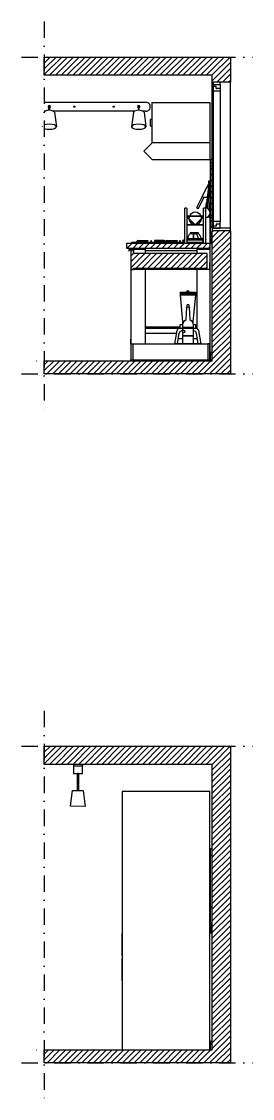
# Model space of a CAD drawing. Header units: millimetres. Extents: x 15064 to 17168, y 16262 to 17454.
# Drawn here: x 15981 to 16159, y 16620 to 17454 of the extents above; entities that cross this region are included whole.
import ezdxf

# ---------------------------------------------------------------- set-up
doc = ezdxf.new("R2010")
doc.units = ezdxf.units.MM
doc.linetypes.add('TRATTOPUNTO', pattern=[25.4, 12.7, -6.35, 0, -6.35])
for name, color, linetype in [('ACCESSORI - furniture', 81, 'Continuous'), ('finestre', 14, 'Continuous'), ('muri', 30, 'Continuous'), ('muri non sezionati', 31, 'Continuous'), ('piastrelle', 11, 'Continuous'), ('Prese', 4, 'Continuous'), ('sezioni', 235, 'Continuous')]:
    doc.layers.add(name, color=color, linetype=linetype)
pattern_1 = [(45, (558.218, 186.534), (-2.24506403, 2.24506403), [])]
pattern_2 = [(45, (-1140.695, 533.2703), (-2.24506403, 2.24506403), [])]

msp = doc.modelspace()

# ---------------------------------------------------------------- hatches: boundary and pattern name
h = msp.add_hatch()
h.set_pattern_fill('ANSI31', color=256)
h.set_pattern_definition(pattern_2)
h.paths.add_polyline_path([(16061.99, 17282.02), (16061.99, 17278.52), (16126.29, 17278.52), (16126.29, 17282.02)])
h = msp.add_hatch()
h.set_pattern_fill('ANSI31', color=256)
h.set_pattern_definition(pattern_2)
h.paths.add_polyline_path([(16124.29, 17274.22), (16067.29, 17274.22), (16067.29, 17277.22), (16065.29, 17277.22), (16065.29, 17262.02), (16067.29, 17262.02), (16067.29, 17263.02), (16124.29, 17263.02)])
at = {"layer": 'muri'}
h = msp.add_hatch(dxfattribs=at)
h.set_pattern_fill('ANSI31', color=256)
h.paths.add_polyline_path([(16142.29, 17426.26), (15998.29, 17426.26), (15998.29, 17412.26), (16128.29, 17412.26), (16128.29, 17406.92), (16142.29, 17406.92)])
h = msp.add_hatch(dxfattribs=at)
h.set_pattern_fill('ANSI31', color=256)
h.paths.add_polyline_path([(16142.29, 17291.92), (16128.29, 17291.92), (16128.29, 17191.26), (15998.29, 17191.26), (15998.29, 17181.26), (16142.29, 17181.26)])
h = msp.add_hatch(dxfattribs=at)
h.set_pattern_fill('ANSI31', color=256)
h.set_pattern_definition(pattern_1)
h.paths.add_polyline_path([(15998.29, 16657.99), (15998.29, 16647.99), (16142.29, 16647.99), (16142.29, 16892.99), (15998.29, 16892.99), (15998.29, 16878.99), (16128.29, 16878.99), (16128.29, 16657.99)])
at = {"layer": 'piastrelle'}
h = msp.add_hatch(dxfattribs=at)
h.set_pattern_fill('ANSI31', color=256)
h.paths.add_polyline_path([(16128.29, 17302.02), (16126.79, 17302.02), (16126.79, 17282.02), (16128.29, 17282.02), (16128.29, 17282.49), (16127.59, 17282.49), (16127.63, 17290.49), (16128.29, 17290.49)])
h.paths.add_polyline_path([(16128.29, 17322.02), (16126.79, 17322.02), (16126.79, 17302.02), (16128.29, 17302.02)])
h.paths.add_polyline_path([(16128.29, 17342.02), (16126.79, 17342.02), (16126.79, 17322.02), (16128.29, 17322.02)])
h.paths.add_polyline_path([(16128.29, 17347.02), (16126.79, 17347.02), (16126.79, 17342.02), (16128.29, 17342.02)])
h = msp.add_hatch(dxfattribs=at)
h.set_pattern_fill('ANSI31', color=256)
h.set_pattern_definition([(45, (558.218, 719.804), (-2.24506403, 2.24506403), [])])
h.paths.add_polyline_path([(16128.29, 17197.76), (16126.79, 17197.76), (16126.79, 17191.26), (16128.29, 17191.26)])
h = msp.add_hatch(dxfattribs=at)
h.set_pattern_fill('ANSI31', color=256)
h.set_pattern_definition(pattern_1)
h.paths.add_polyline_path([(16128.29, 16664.49), (16126.79, 16664.49), (16126.79, 16657.99), (16128.29, 16657.99)])

# ---------------------------------------------------------------- linework, layer by layer
for p, q in [((16081.79, 17360.02), (16081.79, 17391.02)), ((16081.79, 17391.02), (16126.29, 17391.02)), ((16126.29, 17391.02), (16126.29, 17347.02)), ((16081.79, 17378.09), (16080.29, 17378.09)), ((16080.29, 17378.09), (16080.29, 17373.09)), ((16080.29, 17373.09), (16081.79, 17373.09)), ((16075.29, 17353.52), (16081.79, 17360.02)), ((16126.29, 17360.02), (16081.79, 17360.02)), ((16075.29, 17353.52), (16081.79, 17347.02)), ((16081.79, 17347.02), (16126.29, 17347.02)), ((16065.76, 17283.02), (16107.08, 17283.02)), ((16065.76, 17283.02), (16065.76, 17282.02)), ((16070, 17283.02), (16070, 17283.52)), ((16070.5, 17283.02), (16070.5, 17283.02)), ((16070.71, 17284.24), (16078.35, 17284.24)), ((16078.35, 17283.74), (16072.37, 17283.74)), ((16078.35, 17284.24), (16078.35, 17283.74)), ((16080.75, 17284.24), (16080.75, 17283.02)), ((16080.75, 17284.24), (16081.1, 17284.24)), ((16081.1, 17284.24), (16081.1, 17283.02)), ((16091.14, 17284.24), (16083.5, 17284.24)), ((16083.5, 17284.24), (16083.5, 17283.74)), ((16083.5, 17283.74), (16089.49, 17283.74)), ((16091.85, 17283.02), (16091.85, 17283.52)), ((16092.24, 17283.02), (16092.24, 17283.52)), ((16092.95, 17284.24), (16101.23, 17284.24)), ((16101.23, 17283.74), (16094.6, 17283.74)), ((16101.23, 17284.24), (16101.23, 17283.74)), ((16103.02, 17284.24), (16103.02, 17283.02)), ((16103.02, 17284.24), (16103.37, 17284.24)), ((16103.37, 17284.24), (16103.37, 17283.02)), ((16105.17, 17284.24), (16105.17, 17283.74)), ((16107.08, 17284.24), (16105.17, 17284.24)), ((16105.17, 17283.74), (16107.08, 17283.74)), ((16108.81, 17284.24), (16108.58, 17284.24)), ((16108.58, 17283.74), (16108.89, 17283.74)), ((16108.58, 17283.02), (16109, 17283.02)), ((16118.29, 17282.77), (16118.29, 17282.02)), ((16126.29, 17282.02), (16061.99, 17282.02)), ((16061.99, 17282.02), (16061.99, 17278.52)), ((16061.99, 17278.52), (16126.29, 17278.52)), ((16063.79, 17277.32), (16063.79, 17276.32)), ((16067.39, 17277.32), (16063.79, 17277.32)), ((16063.79, 17276.32), (16063.89, 17276.32)), ((16063.89, 17276.32), (16063.89, 17277.22)), ((16063.89, 17277.22), (16067.29, 17277.22)), ((16065.29, 17278.52), (16065.29, 17191.92)), ((16065.29, 17277.52), (16076.29, 17277.52)), ((16067.29, 17277.22), (16065.29, 17277.22)), ((16065.29, 17277.22), (16065.29, 17262.02)), ((16067.29, 17274.22), (16067.29, 17277.22)), ((16067.29, 17277.22), (16067.29, 17275.32)), ((16067.29, 17275.32), (16067.39, 17275.32)), ((16124.29, 17274.22), (16067.29, 17274.22)), ((16067.39, 17275.32), (16067.39, 17277.32)), ((16076.29, 17278.52), (16076.29, 17274.22)), ((16076.29, 17276.52), (16116.29, 17276.52)), ((16116.29, 17278.52), (16116.29, 17274.22)), ((16116.29, 17277.52), (16126.29, 17277.52)), ((16124.29, 17263.02), (16124.29, 17274.22)), ((16126.29, 17282.02), (16126.29, 17191.92)), ((16126.29, 17262.02), (16126.29, 17267.12)), ((16126.29, 17262.02), (16065.29, 17262.02)), ((16065.29, 17262.02), (16067.29, 17262.02)), ((16065.29, 17262.02), (16065.29, 17258.52)), ((16067.29, 17262.02), (16067.29, 17263.02)), ((16067.29, 17263.02), (16124.29, 17263.02)), ((16076.29, 17263.02), (16076.29, 17204.42)), ((16116.29, 17263.02), (16116.29, 17229.39)), ((16116.29, 17237.59), (16116.29, 17230.98)), ((16116.29, 17229.39), (16116.29, 17216.33)), ((16076.29, 17217.52), (16103.38, 17217.52)), ((16076.29, 17216.52), (16103.38, 17216.52)), ((16115.38, 17217.52), (16116.29, 17217.52)), ((16115.38, 17216.52), (16116.29, 17216.52)), ((16065.29, 17204.42), (16065.29, 17207.92)), ((16076.29, 17212.52), (16100.73, 17212.52)), ((16065.29, 17204.42), (16066.79, 17204.42)), ((16066.79, 17204.42), (16066.79, 17191.92)), ((16066.79, 17204.42), (16124.79, 17204.42)), ((16126.29, 17204.42), (16124.79, 17204.42)), ((16124.79, 17204.42), (16124.79, 17191.92)), ((16126.29, 17191.92), (16126.29, 17204.42)), ((16065.29, 17191.92), (16066.79, 17191.92)), ((16065.35, 17191.78), (16065.31, 17191.78)), ((16065.35, 17191.92), (16066.73, 17191.92)), ((16066.73, 17191.78), (16066.77, 17191.78)), ((16066.79, 17191.95), (16124.79, 17192.02)), ((16124.79, 17191.92), (16126.29, 17191.92)), ((16124.85, 17191.78), (16124.81, 17191.78)), ((16124.85, 17191.92), (16126.23, 17191.92)), ((16126.23, 17191.78), (16126.27, 17191.78)), ((16126.29, 16857.99), (16058.59, 16857.99)), ((16058.59, 16857.99), (16058.59, 16657.99)), ((16126.29, 16657.99), (16126.29, 16857.99)), ((16058.59, 16747.88), (16058.2, 16747.88)), ((16058.2, 16747.88), (16058.2, 16730.8)), ((16058.59, 16730.8), (16058.59, 16747.88)), ((16058.59, 16730.8), (16058.2, 16730.8)), ((16058.59, 16728.91), (16058.2, 16728.91)), ((16058.2, 16728.91), (16058.2, 16711.82)), ((16058.59, 16711.82), (16058.2, 16711.82)), ((16058.59, 16657.99), (16126.29, 16657.99))]:
    msp.add_line(p, q)
at = {"lineweight": 25}
for points in [[(16065.32, 17191.28), (16065.32, 17191.28), (16065.32, 17191.28), (16065.32, 17191.29), (16065.31, 17191.29), (16065.31, 17191.29), (16065.31, 17191.29), (16065.31, 17191.29), (16065.31, 17191.78)], [(16065.32, 17191.28), (16065.32, 17191.28)], [(16065.32, 17191.28), (16065.32, 17191.27), (16065.32, 17191.27), (16065.32, 17191.27), (16065.32, 17191.26), (16065.33, 17191.26), (16065.33, 17191.26), (16065.33, 17191.26), (16065.33, 17191.26)], [(16065.33, 17191.26), (16065.33, 17191.26), (16065.35, 17191.26), (16065.36, 17191.26), (16065.39, 17191.26), (16065.42, 17191.26), (16065.46, 17191.26)], [(16065.35, 17191.78), (16065.35, 17191.92)], [(16065.46, 17191.26), (16065.51, 17191.26), (16065.56, 17191.26), (16065.62, 17191.26), (16065.68, 17191.26), (16065.75, 17191.26), (16065.82, 17191.26), (16065.89, 17191.26), (16065.96, 17191.26), (16066.03, 17191.26), (16066.11, 17191.26), (16066.18, 17191.26), (16066.25, 17191.26), (16066.32, 17191.26), (16066.39, 17191.26), (16066.45, 17191.26), (16066.51, 17191.26), (16066.56, 17191.26), (16066.61, 17191.26), (16066.65, 17191.26), (16066.68, 17191.26), (16066.71, 17191.26), (16066.73, 17191.26), (16066.74, 17191.26), (16066.74, 17191.26)], [(16066.73, 17191.78), (16066.73, 17191.92)], [(16066.73, 17191.78), (16066.73, 17191.92)], [(16066.73, 17191.78), (16066.73, 17191.92)], [(16066.74, 17191.26), (16066.75, 17191.26), (16066.75, 17191.26), (16066.75, 17191.26), (16066.75, 17191.26), (16066.75, 17191.27), (16066.76, 17191.27), (16066.76, 17191.27), (16066.76, 17191.29)], [(16066.77, 17191.78), (16066.77, 17191.29), (16066.76, 17191.29), (16066.76, 17191.29)], [(16124.82, 17191.28), (16124.82, 17191.28), (16124.82, 17191.28), (16124.82, 17191.29), (16124.81, 17191.29), (16124.81, 17191.29), (16124.81, 17191.29), (16124.81, 17191.29), (16124.81, 17191.78)], [(16124.82, 17191.28), (16124.82, 17191.28)], [(16124.82, 17191.28), (16124.82, 17191.27), (16124.82, 17191.27), (16124.82, 17191.27), (16124.82, 17191.26), (16124.83, 17191.26), (16124.83, 17191.26), (16124.83, 17191.26), (16124.83, 17191.26)], [(16124.83, 17191.26), (16124.83, 17191.26), (16124.85, 17191.26), (16124.86, 17191.26), (16124.89, 17191.26), (16124.92, 17191.26), (16124.96, 17191.26)], [(16124.85, 17191.78), (16124.85, 17191.92)], [(16124.96, 17191.26), (16125.01, 17191.26), (16125.06, 17191.26), (16125.12, 17191.26), (16125.18, 17191.26), (16125.25, 17191.26), (16125.32, 17191.26), (16125.39, 17191.26), (16125.46, 17191.26), (16125.53, 17191.26), (16125.61, 17191.26), (16125.68, 17191.26), (16125.75, 17191.26), (16125.82, 17191.26), (16125.89, 17191.26), (16125.95, 17191.26), (16126.01, 17191.26), (16126.06, 17191.26), (16126.11, 17191.26), (16126.15, 17191.26), (16126.18, 17191.26), (16126.21, 17191.26), (16126.23, 17191.26), (16126.24, 17191.26), (16126.24, 17191.26)], [(16126.23, 17191.78), (16126.23, 17191.92)], [(16126.23, 17191.78), (16126.23, 17191.92)], [(16126.24, 17191.26), (16126.25, 17191.26), (16126.25, 17191.26), (16126.25, 17191.26), (16126.25, 17191.26), (16126.25, 17191.27), (16126.26, 17191.27), (16126.26, 17191.27), (16126.26, 17191.29)], [(16126.27, 17191.78), (16126.27, 17191.29), (16126.26, 17191.29), (16126.26, 17191.29)]]:
    msp.add_lwpolyline(points, dxfattribs=at)
for centre, radius, start, end in [((16070.71, 17283.52), 0.711, 90, 180), ((16073.19, 17278.77), 5.04, 99.43025, 122.29747), ((16088.66, 17278.77), 5.04, 57.70253, 80.56975), ((16091.14, 17283.52), 0.711, 0, 90), ((16092.95, 17283.52), 0.711, 90, 180), ((16095.43, 17278.77), 5.04, 99.43025, 122.29747)]:
    msp.add_arc(centre, radius, start, end)
at = {"layer": 'ACCESSORI - furniture'}
for p, q in [((16006.24, 17383.66), (16007.71, 17372.37)), ((16067.26, 17383.66), (16065.8, 17372.37)), ((16075.5, 17383.66), (16076.85, 17372.37)), ((16120.44, 17318.34), (16124.38, 17325.86)), ((16125.31, 17325.52), (16123.89, 17313.56)), ((16124.21, 17309.53), (16126.17, 17325.47)), ((16126.11, 17325.43), (16124.23, 17309.67)), ((16124.38, 17325.86), (16125.97, 17328.93)), ((16125.87, 17328.08), (16124.65, 17325.72)), ((16125.31, 17325.52), (16126.11, 17325.43)), ((16126.79, 17330.27), (16125.45, 17330.27)), ((16125.45, 17330.27), (16125.45, 17328.93)), ((16125.45, 17328.93), (16126.79, 17328.93)), ((16125.51, 17325.51), (16125.85, 17328.05)), ((16125.51, 17325.5), (16125.51, 17325.51)), ((16125.51, 17325.51), (16125.56, 17325.5)), ((16125.56, 17325.49), (16125.97, 17328.93)), ((16125.56, 17325.49), (16125.81, 17325.46)), ((16126.64, 17325.45), (16125.72, 17325.47)), ((16126.11, 17325.43), (16125.81, 17325.46)), ((16126.27, 17328.9), (16125.86, 17325.46)), ((16125.88, 17325.47), (16125.89, 17325.73)), ((16125.93, 17325.47), (16126.17, 17325.47)), ((16125.97, 17328.93), (16126.27, 17328.93)), ((16125.97, 17328.93), (16126.27, 17328.93)), ((16126.12, 17325.47), (16126.19, 17328.28)), ((16126.64, 17325.45), (16126.57, 17320.83)), ((16126.79, 17328.93), (16126.79, 17330.27)), ((16120.44, 17318.34), (16115.98, 17309.7)), ((16117.43, 17308.96), (16122.01, 17317.83)), ((16125.17, 17308.88), (16125.27, 17318.45)), ((16125.24, 17315.61), (16125.25, 17315.68)), ((16126.4, 17307.19), (16126.57, 17320.83)), ((16107.08, 17302.15), (16107.08, 17308.89)), ((16117.43, 17308.96), (16115.98, 17309.7)), ((16123.01, 17307.07), (16123.36, 17309.65)), ((16123.31, 17309.56), (16123.32, 17309.59)), ((16123.36, 17309.65), (16123.89, 17313.56)), ((16123.36, 17309.65), (16124.21, 17309.53)), ((16121.51, 17303.17), (16108.58, 17303.17)), ((16121.51, 17302.87), (16108.58, 17302.87)), ((16114.84, 17296.46), (16108.58, 17302.73)), ((16115.04, 17296.46), (16108.63, 17302.87)), ((16115.04, 17296.46), (16121.45, 17302.87)), ((16115.24, 17296.46), (16121.51, 17302.73)), ((16121.51, 17302.87), (16121.51, 17303.17)), ((16121.51, 17296.46), (16121.51, 17302.87)), ((16125.68, 17302.04), (16125.69, 17303.38)), ((16121.51, 17296.46), (16108.58, 17296.46)), ((16121.51, 17296.16), (16108.58, 17296.16)), ((16121.51, 17285.73), (16108.58, 17285.73)), ((16108.58, 17284.73), (16121.51, 17284.73)), ((16108.58, 17284.73), (16121.51, 17284.73)), ((16109.04, 17282.77), (16108.73, 17284.73)), ((16121.05, 17282.77), (16109.04, 17282.77)), ((16115.53, 17290.22), (16111.27, 17290.22)), ((16111.37, 17289.78), (16115.43, 17289.78)), ((16113.4, 17289.78), (16113.4, 17285.73)), ((16113.68, 17289.78), (16113.68, 17285.73)), ((16115.43, 17289.78), (16117.51, 17289.78)), ((16117.61, 17290.22), (16115.53, 17290.22)), ((16121.05, 17282.77), (16121.35, 17284.73)), ((16103.38, 17244.42), (16115.38, 17244.42)), ((16103.38, 17244.42), (16103.38, 17243.42)), ((16103.38, 17243.42), (16115.38, 17243.42)), ((16103.46, 17243.42), (16103.46, 17242.42)), ((16103.46, 17242.42), (16115.29, 17242.42)), ((16103.55, 17242.42), (16105.38, 17221.42)), ((16115.2, 17242.42), (16113.38, 17221.42)), ((16115.29, 17243.42), (16115.29, 17242.42)), ((16115.38, 17244.42), (16115.38, 17243.42)), ((16108.21, 17223.11), (16108.61, 17232.43)), ((16108.88, 17232.86), (16108.88, 17234.66)), ((16110.14, 17234.66), (16110.14, 17232.86)), ((16110.41, 17232.43), (16110.81, 17223.11)), ((16103.07, 17216.42), (16105.55, 17216.42)), ((16103.38, 17219.42), (16105.56, 17219.42)), ((16103.38, 17216.42), (16103.38, 17219.42)), ((16105.38, 17221.42), (16105.38, 17219.42)), ((16105.38, 17221.42), (16106.2, 17221.42)), ((16105.55, 17205.08), (16105.55, 17219.11)), ((16113.47, 17217.03), (16105.55, 17217.03)), ((16113.47, 17216.36), (16105.55, 17216.36)), ((16112.82, 17221.42), (16113.38, 17221.42)), ((16113.38, 17221.42), (16113.38, 17220.04)), ((16113.46, 17219.42), (16115.38, 17219.42)), ((16113.47, 17219.11), (16113.47, 17205.08)), ((16113.47, 17216.42), (16115.68, 17216.42)), ((16115.38, 17219.42), (16115.38, 17216.42)), ((16099.38, 17204.42), (16101.1, 17214.75)), ((16101.41, 17204.42), (16102.79, 17212.75)), ((16102.07, 17208.42), (16105.55, 17208.42)), ((16104.77, 17214.42), (16105.55, 17214.42)), ((16113.47, 17210.6), (16105.55, 17210.6)), ((16113.47, 17210.34), (16105.55, 17210.34)), ((16113.47, 17214.42), (16113.99, 17214.42)), ((16113.47, 17208.42), (16116.68, 17208.42)), ((16116, 17212.52), (16115.96, 17212.75)), ((16117.35, 17204.42), (16116, 17212.52)), ((16117.66, 17214.75), (16119.38, 17204.42)), ((16119.38, 17204.42), (16099.38, 17204.42)), ((16112.81, 17204.42), (16106.21, 17204.42)), ((16020.79, 16878.99), (16020.79, 16871.99)), ((16027.79, 16878.99), (16020.79, 16878.99)), ((16027.79, 16877.61), (16020.79, 16877.61)), ((16027.79, 16871.99), (16027.79, 16878.99)), ((16027.79, 16878.99), (16027.79, 16877.61)), ((16020.79, 16871.99), (16027.79, 16871.99)), ((16023.94, 16858.77), (16023.94, 16871.99)), ((16024.64, 16871.99), (16023.94, 16871.99)), ((16024.64, 16871.99), (16024.64, 16858.77)), ((16018.65, 16846.58), (16020.14, 16858.77)), ((16020.14, 16858.77), (16023.94, 16858.77)), ((16023.94, 16858.77), (16024.64, 16858.77)), ((16024.64, 16858.77), (16028.44, 16858.77)), ((16028.44, 16858.77), (16029.86, 16846.52)), ((16029.86, 16846.52), (16018.65, 16846.58)), ((16126.79, 16797), (16126.29, 16797)), ((16126.29, 16795.66), (16126.79, 16795.66)), ((16126.79, 16795.66), (16126.79, 16797))]:
    msp.add_line(p, q, dxfattribs=at)
for points in [[(15998.29, 17391.34), (16076.74, 17391.34)], [(15999.01, 17384.34), (15998.29, 17384.34)], [(16001.84, 17385.12), (16001.84, 17388.02), (16002.41, 17388.02), (16002.41, 17385.12)], [(16068.27, 17384.34), (16005.24, 17384.34)], [(16071.66, 17385.12), (16071.66, 17388.02), (16071.09, 17388.02), (16071.09, 17385.12)], [(16076.74, 17384.34), (16074.49, 17384.34)], [(16121.51, 17283.02), (16121.51, 17283.74)], [(16123.01, 17283.74), (16123.01, 17283.02)]]:
    msp.add_lwpolyline(points, dxfattribs=at)
for points in [[(16107.08, 17308.89, -1.107718), (16108.58, 17308.75), (16108.58, 17288.75), (16108.58, 17282.75, -0.964544), (16107.08, 17282.75), (16107.08, 17288.75), (16107.08, 17302.15)], [(16121.51, 17284.24), (16121.51, 17288.75), (16121.51, 17308.75, -1.213992), (16123.01, 17308.75), (16123.01, 17288.75), (16123.01, 17284.24)], [(16121.51, 17308.89, -1.107718), (16123.01, 17308.75), (16123.01, 17288.75), (16123.01, 17282.75, -0.964544), (16121.51, 17282.75), (16121.51, 17288.75), (16121.51, 17302.15)]]:
    msp.add_lwpolyline(points, format="xyb", dxfattribs=at)
for centre, radius in [((16021.52, 17387.89), 0.395), ((16021.51, 17387.88), 0.177), ((16051.98, 17387.89), 0.395), ((16051.99, 17387.88), 0.177)]:
    msp.add_circle(centre, radius, dxfattribs=at)
for centre, radius, start, end in [((16076.85, 17387.84), 3.5, 268.21389, 91.78611), ((16002.12, 17378.62), 6.51, 50.74689, 126.1091), ((16002.18, 17387.84), 0.905, 284.86864, 248.29602), ((16071.38, 17378.62), 6.51, 50.74689, 129.25311), ((16071.32, 17387.84), 0.905, 291.70398, 255.13136), ((16122.5, 17322.05), 4.25, 49.15945, 63.74292), ((16122.5, 17322.05), 4.25, 33.64785, 34.81467), ((16122.5, 17322.05), 4.25, 240.89828, 297.24976), ((16122.5, 17322.05), 4.25, 311.59454, 312.32697), ((16122.5, 17322.05), 4.25, 343.24805, 15.16859), ((16122.86, 17305.91), 3.77, 272.20567, 82.46212), ((16123.44, 17306.47), 3.28, 58.0674, 76.19866), ((16123.44, 17306.47), 3.28, 346.47166, 25.07891), ((16115.11, 17301.32), 4.85, 161.37848, 180.97156), ((16115.11, 17301.32), 4.85, 183.43071, 266.56929), ((16115.11, 17301.32), 4.85, 22.40624, 157.59376), ((16115.11, 17301.32), 4.85, 271.68149, 358.31851), ((16115.11, 17301.32), 4.85, 0.70185, 18.62152), ((16123.47, 17304.34), 3.19, 313.83008, 14.52609), ((16107.08, 17285.23), 0.5, 90, 270), ((16117.43, 17284.34), 8.39, 153.67801, 170.47903), ((16113.37, 17286.48), 3.8, 123.38606, 155.43772), ((16112.44, 17290.42), 1.19, 189.68792, 205.38439), ((16111.13, 17289.86), 0.244, 306.40392, 13.98965), ((16115.67, 17289.85), 0.244, 165.93903, 233.52477), ((16114.36, 17290.42), 1.19, 334.5443, 350.24076), ((16113.43, 17286.48), 3.8, 24.49096, 56.54263), ((16109.36, 17284.35), 8.39, 9.48619, 26.25068), ((16117.75, 17289.85), 0.244, 165.93903, 233.52477), ((16116.44, 17290.42), 1.19, 334.5443, 350.24076), ((16115.51, 17286.48), 3.8, 24.49096, 56.54263), ((16111.44, 17284.35), 8.39, 9.48619, 26.25068), ((16123.01, 17285.23), 0.5, 270, 90), ((16109.38, 17244.42), 1, 0, 180), ((16103.07, 17214.42), 2, 90, 170.53768), ((16115.68, 17214.42), 2, 9.46232, 90), ((16104.77, 17212.42), 2, 90, 170.53768), ((16113.99, 17212.42), 2, 9.46232, 90)]:
    msp.add_arc(centre, radius, start, end, dxfattribs=at)
for start_param, end_param in [(3.931102, 8.635269), (3.058455, 3.141593)]:
    msp.add_ellipse((16002.18, 17372.37), major_axis=(5.53, 0), ratio=0.347235, start_param=start_param, end_param=end_param, dxfattribs=at)
at = {"layer": 'ACCESSORI - furniture', "extrusion": (0, 0, -1)}
msp.add_ellipse((16071.32, 17372.37), major_axis=(-5.53, 0), ratio=0.347235, dxfattribs=at)
for centre, major_axis, ratio, start_param, end_param in [((16109.24, 17232.58), (0.711, 0.711), 1, 3.894556, 4.096227), ((16108.78, 17233.66), (-0.874, 0.874), 1, 4.063061, 4.38616), ((16109.51, 17227.32), (3.95, 3.95), 1, -1.013711, -0.557085), ((16109.51, 17234.05), (0.619, 0.619), 1, 4.702093, 6.293482), ((16110.24, 17233.66), (0.874, 0.874), 1, 1.897025, 2.220124), ((16109.78, 17232.58), (-0.711, 0.711), 1, 2.186958, 2.388629), ((16109.82, 17219.16), (-3.02, 3.02), 1, 5.486345, 6.680679), ((16109.2, 17219.16), (3.02, 3.02), 1, -0.397493, 0.79684), ((16103.56, 17213.86), (3.51, 0), 0.453704, 5.317206, 7.249165), ((16106.21, 17205.08), (-0.467, 0.467), 1, 3.926991, 5.497787), ((16112.81, 17205.08), (-0.467, 0.467), 1, 2.356194, 3.926991)]:
    msp.add_ellipse(centre, major_axis=major_axis, ratio=ratio, start_param=start_param, end_param=end_param, dxfattribs=at)
at = {"layer": 'finestre'}
for p, q in [((16129.29, 17293.92), (16129.29, 17406.92)), ((16129.29, 17404.92), (16134.29, 17404.92)), ((16131.29, 17403.42), (16129.29, 17403.42)), ((16134.29, 17399.92), (16129.29, 17399.92)), ((16131.29, 17401.92), (16131.29, 17403.42)), ((16134.29, 17401.92), (16131.29, 17401.92)), ((16131.54, 17401.92), (16132.04, 17401.92)), ((16134.29, 17404.92), (16134.29, 17406.92)), ((16134.29, 17404.92), (16134.29, 17401.92)), ((16134.29, 17401.92), (16134.29, 17399.92)), ((16134.29, 17399.92), (16134.29, 17298.92)), ((16134.29, 17298.92), (16129.29, 17298.92)), ((16131.54, 17298.92), (16132.04, 17298.92)), ((16134.29, 17296.92), (16134.29, 17298.92)), ((16142.29, 17293.92), (16128.29, 17293.92)), ((16128.29, 17293.92), (16128.29, 17291.92)), ((16128.29, 17293.92), (16129.29, 17293.92)), ((16131.29, 17295.42), (16129.29, 17295.42)), ((16129.29, 17293.92), (16134.29, 17293.92)), ((16134.29, 17296.92), (16131.29, 17296.92)), ((16131.29, 17296.92), (16131.29, 17295.42)), ((16134.29, 17293.92), (16134.29, 17296.92)), ((16142.29, 17291.92), (16142.29, 17293.92))]:
    msp.add_line(p, q, dxfattribs=at)
at = {"layer": 'muri'}
for p, q in [((15998.29, 17412.26), (15998.29, 17426.26)), ((15998.29, 17426.26), (16142.29, 17426.26)), ((16142.29, 17426.26), (16142.29, 17406.92)), ((16128.29, 17412.26), (15998.29, 17412.26)), ((16128.29, 17406.92), (16128.29, 17412.26)), ((16142.29, 17406.92), (16128.29, 17406.92)), ((16128.29, 17322.02), (16128.29, 17322.66)), ((16128.29, 17191.26), (16128.29, 17291.92)), ((16142.29, 17291.92), (16128.29, 17291.92)), ((16142.29, 17291.92), (16142.29, 17181.26)), ((15992.29, 17191.26), (15992.45, 17191.26)), ((15998.29, 17181.26), (15998.29, 17191.26)), ((15998.29, 17191.26), (16128.29, 17191.26)), ((16142.29, 17181.26), (15998.29, 17181.26)), ((15998.29, 16878.99), (15998.29, 16892.99)), ((15998.29, 16892.99), (16142.29, 16892.99)), ((16142.29, 16892.99), (16142.29, 16647.99)), ((16128.29, 16878.99), (15998.29, 16878.99)), ((16128.29, 16657.99), (16128.29, 16878.99)), ((15992.29, 16657.99), (15992.45, 16657.99)), ((15998.29, 16647.99), (15998.29, 16657.99)), ((15998.29, 16657.99), (16128.29, 16657.99)), ((16142.29, 16647.99), (15998.29, 16647.99))]:
    msp.add_line(p, q, dxfattribs=at)
at = {"layer": 'muri non sezionati'}
for p, q in [((16128.29, 17293.92), (16128.29, 17406.92)), ((16142.29, 17293.92), (16142.29, 17406.92))]:
    msp.add_line(p, q, dxfattribs=at)
at = {"layer": 'piastrelle'}
for p, q in [((16128.29, 17347.02), (16126.79, 17347.02)), ((16126.79, 17347.02), (16126.79, 17282.02)), ((16126.79, 17342.02), (16128.29, 17342.02)), ((16128.29, 17322.02), (16126.79, 17322.02)), ((16126.79, 17302.02), (16128.29, 17302.02)), ((16126.79, 17282.02), (16126.79, 17302.02)), ((16126.79, 17282.02), (16128.29, 17282.02)), ((16128.29, 17197.76), (16126.79, 17197.76)), ((16126.79, 17197.76), (16126.79, 17191.26)), ((16126.79, 16813.65), (16126.79, 16748.65)), ((16126.79, 16808.65), (16128.29, 16808.65)), ((16126.79, 16788.65), (16128.29, 16788.65)), ((16126.79, 16768.65), (16128.29, 16768.65)), ((16128.29, 16664.49), (16126.79, 16664.49)), ((16126.79, 16664.49), (16126.79, 16657.99))]:
    msp.add_line(p, q, dxfattribs=at)
at = {"layer": 'piastrelle', "linetype": 'TRATTOPUNTO'}
for p, q in [((16128.29, 16813.65), (16126.79, 16813.65)), ((16126.79, 16748.65), (16128.29, 16748.65))]:
    msp.add_line(p, q, dxfattribs=at)
at = {"layer": 'Prese'}
for p, q in [((16127.59, 17282.49), (16127.63, 17290.49)), ((16127.63, 17290.49), (16128.29, 17290.49)), ((16127.59, 17282.49), (16128.29, 17282.49)), ((16127.59, 16749.22), (16127.63, 16757.22)), ((16127.63, 16757.22), (16128.29, 16757.22)), ((16127.59, 16749.22), (16128.29, 16749.22))]:
    msp.add_line(p, q, dxfattribs=at)
at = {"layer": 'sezioni', "linetype": 'TRATTOPUNTO'}
for p, q in [((15998.29, 17453.76), (15998.29, 17153.76)), ((15980.65, 17426.26), (16159.42, 17426.26)), ((15980.65, 17181.26), (16159.42, 17181.26)), ((15998.29, 16920.49), (15998.29, 16620.49)), ((15980.65, 16892.99), (16159.42, 16892.99)), ((15980.65, 16647.99), (16159.42, 16647.99))]:
    msp.add_line(p, q, dxfattribs=at)

doc.saveas('drawing.dxf')
